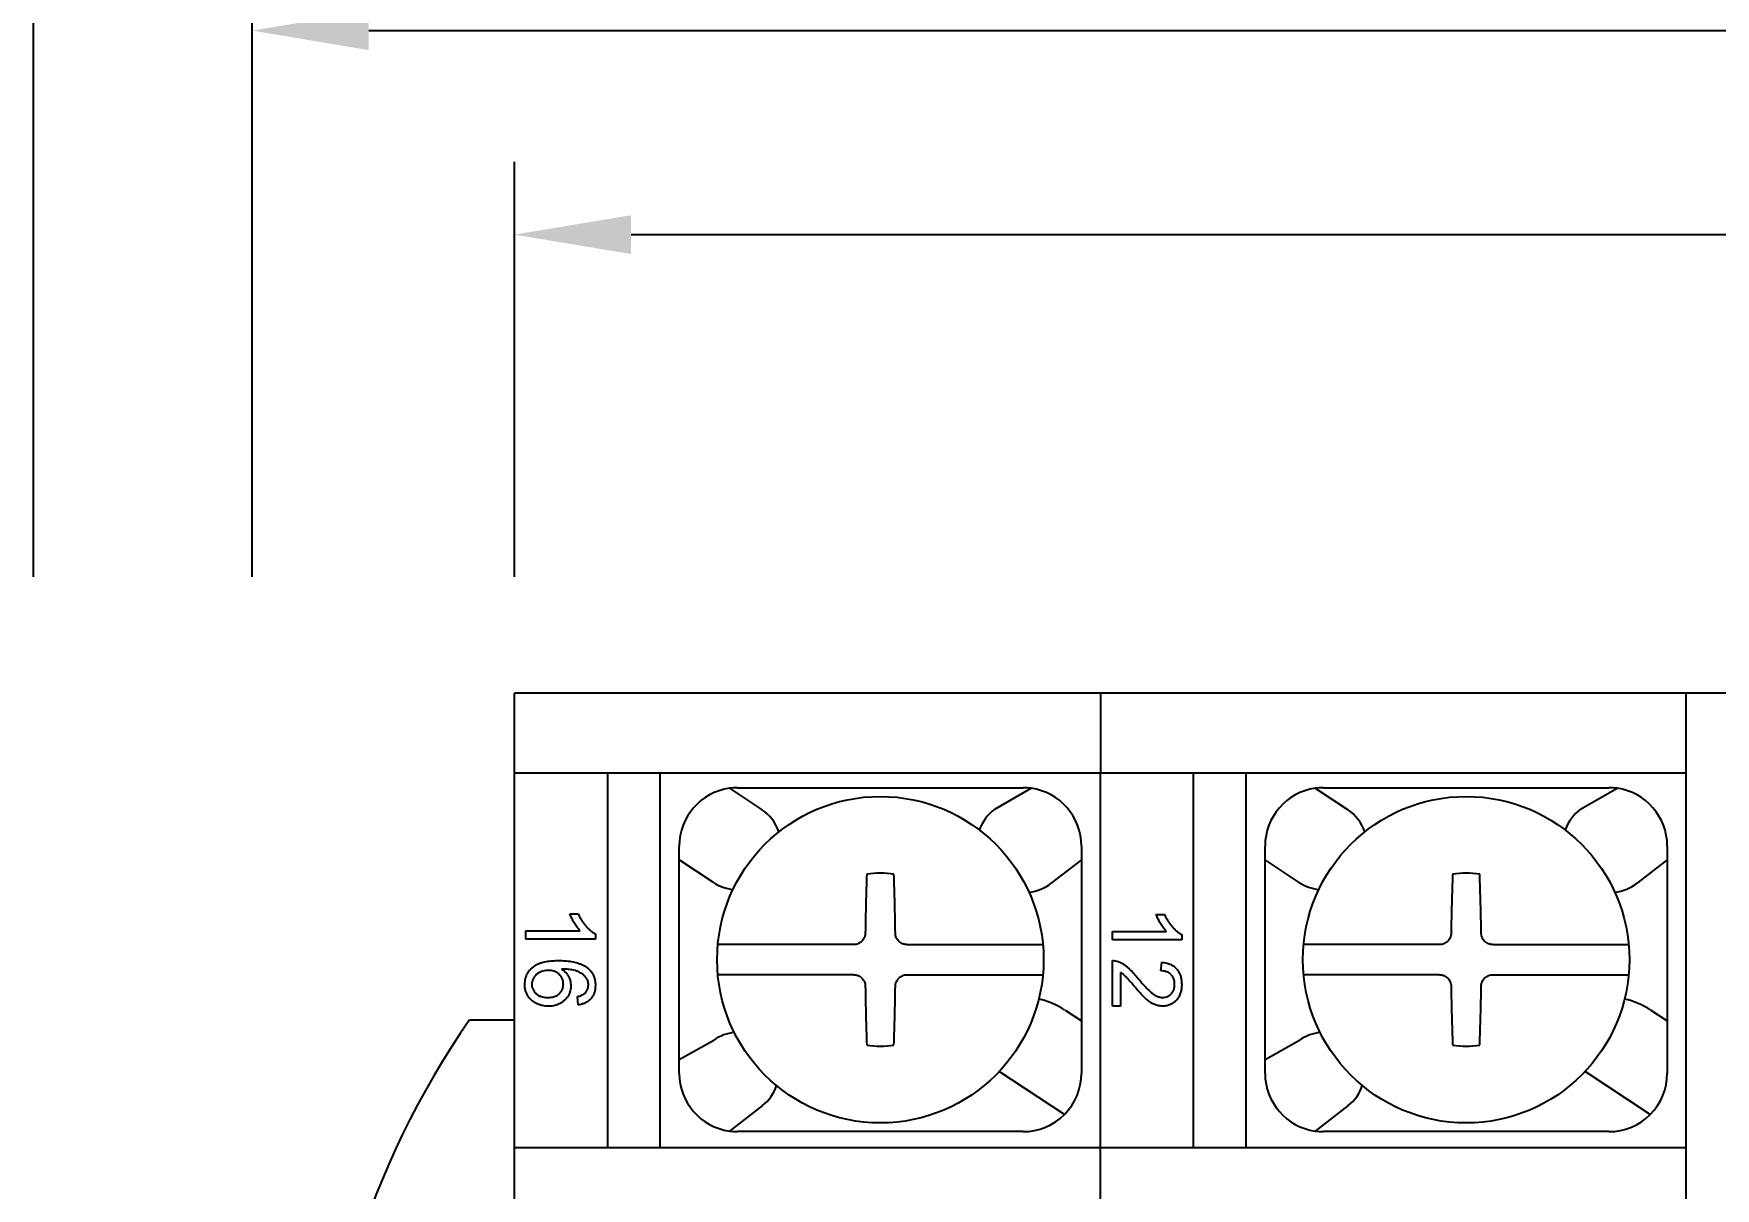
# Model space of a CAD drawing. Header units: millimetres. Extents: x 3108 to 3521, y -1583 to -1296.
# Drawn here: x 3199.65 to 3228.5, y -1408.67 to -1388.86 of the extents above; entities that cross this region are included whole.
import ezdxf

# ---------------------------------------------------------------- set-up
doc = ezdxf.new("R2010")
doc.units = ezdxf.units.MM
doc.styles.add('굴림', font='', dxfattribs={"width": 0.9})
doc.styles.get('굴림').set_extended_font_data('GulimChe')
doc.dimstyles.new('ISO-25', dxfattribs={"dimtxt": 1.7, "dimasz": 2, "dimexe": 1.25, "dimexo": 2, "dimtad": 1, "dimzin": 9, "dimdsep": 46, "dimtxsty": '굴림', "dimcen": 2.5, "dimclrd": 4, "dimclre": 4, "dimclrt": 4, "dimadec": 0, "dimazin": 0, "dimtfac": 1, "dimtmove": 0, "dimatfit": 3, "dimfxl": 1, "dimarcsym": 0})

# ---------------------------------------------------------------- blocks, each defined once
blk = doc.blocks.new('*D39')
at = {"color": 4, "lineweight": -2, "ltscale": 0.3, "transparency": 16777216}
for p, q in [((3207.905, -1398.173), (3207.905, -1391.054)), ((3278.905, -1398.173), (3278.905, -1391.054)), ((3209.905, -1392.304), (3276.905, -1392.304))]:
    blk.add_line(p, q, dxfattribs=at)
at = {"color": 4, "ltscale": 0.3, "transparency": 16777216}
for points in [[(3209.905, -1391.971), (3209.905, -1392.638), (3207.905, -1392.304)], [(3276.905, -1391.971), (3276.905, -1392.638), (3278.905, -1392.304)]]:
    blk.add_solid(points, dxfattribs=at)
at = {"layer": 'DEFPOINTS', "color": 0, "ltscale": 0.3, "transparency": 16777216}
for p in [(3278.905, -1392.304), (3207.905, -1400.173), (3278.905, -1400.173)]:
    blk.add_point(p, dxfattribs=at)
at = {"color": 4, "ltscale": 0.3, "transparency": 16777216, "insert": (3243.405, -1390.807), "char_height": 1.7, "attachment_point": 5, "style": '굴림'}
blk.add_mtext('71', dxfattribs=at)
blk = doc.blocks.new('*D40')
at = {"color": 4, "lineweight": -2, "ltscale": 0.3, "transparency": 16777216}
for p, q in [((3203.405, -1398.173), (3203.405, -1387.554)), ((3283.405, -1399.073), (3283.405, -1387.554)), ((3205.405, -1388.804), (3281.405, -1388.804))]:
    blk.add_line(p, q, dxfattribs=at)
at = {"color": 4, "ltscale": 0.3, "transparency": 16777216}
for points in [[(3205.405, -1388.471), (3205.405, -1389.138), (3203.405, -1388.804)], [(3281.405, -1388.471), (3281.405, -1389.138), (3283.405, -1388.804)]]:
    blk.add_solid(points, dxfattribs=at)
at = {"layer": 'DEFPOINTS', "color": 0, "ltscale": 0.3, "transparency": 16777216}
for p in [(3283.405, -1388.804), (3203.405, -1400.173), (3283.405, -1401.073)]:
    blk.add_point(p, dxfattribs=at)
at = {"color": 4, "ltscale": 0.3, "transparency": 16777216, "insert": (3243.405, -1387.111), "char_height": 1.7, "attachment_point": 5, "style": '굴림'}
blk.add_mtext('80{\\W1;(중판취부 Hole)}', dxfattribs=at)
blk = doc.blocks.new('*D41')
at = {"color": 4, "lineweight": -2, "ltscale": 0.3, "transparency": 16777216}
for p, q in [((3199.655, -1398.173), (3199.655, -1384.054)), ((3287.655, -1400.173), (3287.655, -1384.054)), ((3201.655, -1385.304), (3285.655, -1385.304))]:
    blk.add_line(p, q, dxfattribs=at)
at = {"color": 4, "ltscale": 0.3, "transparency": 16777216}
for points in [[(3201.655, -1384.971), (3201.655, -1385.638), (3199.655, -1385.304)], [(3285.655, -1384.971), (3285.655, -1385.638), (3287.655, -1385.304)]]:
    blk.add_solid(points, dxfattribs=at)
at = {"layer": 'DEFPOINTS', "color": 0, "ltscale": 0.3, "transparency": 16777216}
for p in [(3287.655, -1385.304), (3199.655, -1400.173), (3287.655, -1402.173)]:
    blk.add_point(p, dxfattribs=at)
at = {"color": 4, "ltscale": 0.3, "transparency": 16777216, "insert": (3243.655, -1383.81), "char_height": 1.7, "attachment_point": 5, "style": '굴림'}
blk.add_mtext('88', dxfattribs=at)

msp = doc.modelspace()

# ---------------------------------------------------------------- linework, layer by layer
for p, q in [((3207.905, -1401.54), (3207.905, -1400.173)), ((3285.655, -1400.173), (3207.905, -1400.173)), ((3217.955, -1400.173), (3217.955, -1401.539)), ((3228.005, -1432.173), (3228.005, -1400.173)), ((3207.905, -1401.536), (3228.005, -1401.536)), ((3209.505, -1407.97), (3209.505, -1401.536)), ((3210.405, -1407.97), (3210.405, -1401.536)), ((3219.555, -1407.953), (3219.555, -1401.536)), ((3220.455, -1407.97), (3220.455, -1401.536)), ((3207.905, -1401.559), (3207.905, -1401.54)), ((3207.905, -1407.947), (3207.905, -1401.559)), ((3211.592, -1401.802), (3212.143, -1402.167)), ((3211.73, -1401.793), (3216.63, -1401.793)), ((3216.142, -1402.16), (3216.768, -1401.802)), ((3217.955, -1407.946), (3217.955, -1401.559)), ((3221.642, -1401.802), (3222.193, -1402.167)), ((3221.78, -1401.793), (3226.68, -1401.793)), ((3226.192, -1402.16), (3226.818, -1401.802)), ((3210.73, -1403.031), (3210.73, -1402.793)), ((3217.63, -1402.793), (3217.63, -1403.031)), ((3220.78, -1403.031), (3220.78, -1402.793)), ((3227.68, -1402.793), (3227.68, -1403.031)), ((3211.316, -1403.418), (3210.73, -1403.031)), ((3210.73, -1406.455), (3210.73, -1403.031)), ((3217.63, -1403.031), (3217.117, -1403.426)), ((3217.63, -1403.031), (3217.63, -1405.794)), ((3221.366, -1403.418), (3220.78, -1403.031)), ((3220.78, -1406.455), (3220.78, -1403.031)), ((3227.68, -1403.031), (3227.167, -1403.426)), ((3227.68, -1403.031), (3227.68, -1405.794)), ((3208.853, -1403.956), (3208.994, -1403.956)), ((3218.912, -1403.968), (3219.052, -1403.968)), ((3208.101, -1404.247), (3209.028, -1404.247)), ((3208.101, -1404.393), (3208.101, -1404.247)), ((3209.291, -1404.393), (3208.101, -1404.393)), ((3209.291, -1404.299), (3209.291, -1404.393)), ((3218.16, -1404.259), (3219.087, -1404.259)), ((3218.16, -1404.405), (3218.16, -1404.259)), ((3219.35, -1404.405), (3218.16, -1404.405)), ((3219.35, -1404.311), (3219.35, -1404.405)), ((3218.16, -1405.542), (3218.16, -1404.758)), ((3218.3, -1404.961), (3218.3, -1405.542)), ((3218.992, -1404.935), (3219.007, -1404.786)), ((3208.996, -1405.52), (3208.985, -1405.375)), ((3218.3, -1405.542), (3218.16, -1405.542)), ((3207.135, -1405.773), (3207.905, -1405.773)), ((3217.348, -1405.607), (3217.63, -1405.794)), ((3217.63, -1405.794), (3217.63, -1406.693)), ((3227.398, -1405.607), (3227.68, -1405.794)), ((3227.68, -1405.794), (3227.68, -1406.693)), ((3210.73, -1406.455), (3211.323, -1406.123)), ((3220.78, -1406.455), (3221.373, -1406.123)), ((3210.73, -1406.693), (3210.73, -1406.455)), ((3217.338, -1407.399), (3216.22, -1406.66)), ((3220.78, -1406.693), (3220.78, -1406.455)), ((3227.388, -1407.399), (3226.27, -1406.66)), ((3212.157, -1407.247), (3211.592, -1407.683)), ((3222.207, -1407.247), (3221.642, -1407.683)), ((3216.63, -1407.693), (3211.73, -1407.693)), ((3226.68, -1407.693), (3221.78, -1407.693)), ((3207.905, -1407.954), (3207.905, -1407.947)), ((3207.905, -1407.965), (3207.905, -1407.954)), ((3207.905, -1409.16), (3207.905, -1407.965)), ((3228.005, -1407.97), (3207.905, -1407.97)), ((3217.955, -1407.954), (3217.955, -1407.946)), ((3217.955, -1407.966), (3217.955, -1407.954)), ((3217.955, -1409.159), (3217.955, -1407.966))]:
    msp.add_line(p, q)
at = {"ltscale": 0.3}
for p, q in [((3213.724, -1404.485), (3211.392, -1404.485)), ((3214.636, -1404.485), (3216.968, -1404.485)), ((3223.774, -1404.485), (3221.442, -1404.485)), ((3224.686, -1404.485), (3227.018, -1404.485)), ((3213.724, -1405.001), (3211.392, -1405.001)), ((3214.636, -1405.001), (3216.968, -1405.001)), ((3223.774, -1405.001), (3221.442, -1405.001)), ((3224.686, -1405.001), (3227.018, -1405.001))]:
    msp.add_line(p, q, dxfattribs=at)
for centre in [(3214.18, -1404.743), (3224.23, -1404.743)]:
    msp.add_circle(centre, 2.8)
for centre, radius, start, end in [((3211.73, -1402.793), 1, 97.9442, 180), ((3211.73, -1402.793), 1, 90, 97.9442), ((3216.63, -1402.793), 1, 82.0558, 90), ((3216.63, -1402.793), 1, 0, 82.0558), ((3221.78, -1402.793), 1, 97.9442, 180), ((3221.78, -1402.793), 1, 90, 97.9442), ((3226.68, -1402.793), 1, 82.0558, 90), ((3226.68, -1402.793), 1, 0, 82.0558), ((3211.73, -1402.793), 0.75, 18.9259, 56.5346), ((3216.63, -1402.793), 0.799, 127.6139, 159.8732), ((3221.78, -1402.793), 0.75, 18.9259, 56.5346), ((3226.68, -1402.793), 0.799, 127.6139, 159.8732), ((3214.18, -1404.743), 1.483, 80.9605, 99.0395), ((3224.23, -1404.743), 1.483, 80.9605, 99.0395), ((3211.73, -1402.793), 0.75, 236.5346, 264.0409), ((3216.63, -1402.793), 0.799, 277.163, 307.6139), ((3221.78, -1402.793), 0.75, 236.5346, 264.0409), ((3226.68, -1402.793), 0.799, 277.163, 307.6139), ((3216.63, -1406.693), 1.301, 56.5346, 78.1574), ((3226.68, -1406.693), 1.301, 56.5346, 78.1574), ((3219.234, -1414.173), 14.73, 145.2303, 214.7697), ((3211.73, -1406.693), 0.7, 94.4638, 125.5396), ((3221.78, -1406.693), 0.7, 94.4638, 125.5396), ((3214.18, -1404.743), 1.483, 260.9605, 279.0395), ((3224.23, -1404.743), 1.483, 260.9605, 279.0395), ((3211.73, -1406.693), 1, 180, 262.0558), ((3216.63, -1406.693), 1, 315.0814, 0), ((3221.78, -1406.693), 1, 180, 262.0558), ((3226.68, -1406.693), 1, 315.0814, 0), ((3211.73, -1406.693), 0.7, 307.6139, 342.568), ((3221.78, -1406.693), 0.7, 307.6139, 342.568), ((3216.63, -1406.693), 1, 270, 315.0814), ((3226.68, -1406.693), 1, 270, 315.0814), ((3211.73, -1406.693), 1, 262.0558, 270), ((3221.78, -1406.693), 1, 262.0558, 270)]:
    msp.add_arc(centre, radius, start, end)
for centre, major_axis, start_param, end_param in [((3214.352, -1404.744), (0.039, 4.997), 1.273815, 1.479878), ((3214.008, -1404.744), (0.039, -4.997), 1.661715, 1.867778), ((3224.402, -1404.744), (0.039, 4.997), 1.273815, 1.479878), ((3224.058, -1404.744), (0.039, -4.997), 1.661715, 1.867778), ((3214.352, -1404.741), (-0.039, 4.997), 1.661715, 1.867778), ((3214.008, -1404.741), (-0.039, -4.997), 1.273815, 1.479878), ((3224.402, -1404.741), (-0.039, 4.997), 1.661715, 1.867778), ((3224.058, -1404.741), (-0.039, -4.997), 1.273815, 1.479878)]:
    msp.add_ellipse(centre, major_axis=major_axis, ratio=0.087156, start_param=start_param, end_param=end_param)
for points, knots in [([(3209.028, -1404.247), (3209.009, -1404.226), (3208.991, -1404.204), (3208.958, -1404.158), (3208.943, -1404.134), (3208.914, -1404.085), (3208.9, -1404.06), (3208.875, -1404.009), (3208.863, -1403.983), (3208.853, -1403.956)], [0, 0, 0, 0, 0.25, 0.25, 0.5, 0.5, 0.75, 0.75, 1, 1, 1, 1]), ([(3208.994, -1403.956), (3209.01, -1403.991), (3209.028, -1404.025), (3209.059, -1404.074), (3209.07, -1404.09), (3209.092, -1404.121), (3209.104, -1404.136), (3209.129, -1404.166), (3209.142, -1404.18), (3209.168, -1404.208), (3209.182, -1404.221), (3209.211, -1404.246), (3209.241, -1404.27), (3209.274, -1404.29), (3209.291, -1404.299)], [0, 0, 0, 0, 0.25, 0.25, 0.375, 0.375, 0.5, 0.5, 0.625, 0.625, 0.75, 0.75, 0.875, 1, 1, 1, 1]), ([(3219.087, -1404.259), (3219.067, -1404.238), (3219.05, -1404.216), (3219.017, -1404.17), (3219.001, -1404.146), (3218.972, -1404.097), (3218.959, -1404.072), (3218.933, -1404.021), (3218.922, -1403.995), (3218.912, -1403.968)], [0, 0, 0, 0, 0.25, 0.25, 0.5, 0.5, 0.75, 0.75, 1, 1, 1, 1]), ([(3219.052, -1403.968), (3219.069, -1404.003), (3219.087, -1404.037), (3219.118, -1404.086), (3219.128, -1404.102), (3219.151, -1404.133), (3219.163, -1404.148), (3219.187, -1404.178), (3219.2, -1404.192), (3219.227, -1404.22), (3219.241, -1404.233), (3219.27, -1404.258), (3219.3, -1404.282), (3219.332, -1404.302), (3219.35, -1404.311)], [0, 0, 0, 0, 0.25, 0.25, 0.375, 0.375, 0.5, 0.5, 0.625, 0.625, 0.75, 0.75, 0.875, 1, 1, 1, 1]), ([(3213.922, -1404.287), (3213.921, -1404.3), (3213.92, -1404.313), (3213.916, -1404.331), (3213.914, -1404.338), (3213.911, -1404.35), (3213.908, -1404.356), (3213.901, -1404.374), (3213.895, -1404.385), (3213.88, -1404.406), (3213.872, -1404.417), (3213.854, -1404.435), (3213.844, -1404.443), (3213.828, -1404.454), (3213.822, -1404.457), (3213.811, -1404.463), (3213.805, -1404.466), (3213.788, -1404.474), (3213.775, -1404.477), (3213.75, -1404.483), (3213.737, -1404.484), (3213.724, -1404.485)], [0, 0, 0, 0, 0.125, 0.125, 0.1875, 0.1875, 0.25, 0.25, 0.375, 0.375, 0.5, 0.5, 0.625, 0.625, 0.6875, 0.6875, 0.75, 0.75, 0.875, 0.875, 1, 1, 1, 1]), ([(3214.636, -1404.485), (3214.623, -1404.484), (3214.61, -1404.483), (3214.591, -1404.479), (3214.585, -1404.477), (3214.573, -1404.473), (3214.567, -1404.471), (3214.549, -1404.464), (3214.537, -1404.458), (3214.516, -1404.443), (3214.506, -1404.435), (3214.488, -1404.417), (3214.48, -1404.407), (3214.469, -1404.391), (3214.465, -1404.385), (3214.459, -1404.374), (3214.456, -1404.368), (3214.449, -1404.35), (3214.445, -1404.338), (3214.44, -1404.313), (3214.438, -1404.3), (3214.438, -1404.287)], [0, 0, 0, 0, 0.125, 0.125, 0.1875, 0.1875, 0.25, 0.25, 0.375, 0.375, 0.5, 0.5, 0.625, 0.625, 0.6875, 0.6875, 0.75, 0.75, 0.875, 0.875, 1, 1, 1, 1]), ([(3223.972, -1404.287), (3223.971, -1404.3), (3223.97, -1404.313), (3223.966, -1404.331), (3223.964, -1404.338), (3223.961, -1404.35), (3223.958, -1404.356), (3223.951, -1404.374), (3223.945, -1404.385), (3223.93, -1404.406), (3223.922, -1404.417), (3223.904, -1404.435), (3223.894, -1404.443), (3223.878, -1404.454), (3223.872, -1404.457), (3223.861, -1404.463), (3223.855, -1404.466), (3223.838, -1404.474), (3223.825, -1404.477), (3223.8, -1404.483), (3223.787, -1404.484), (3223.774, -1404.485)], [0, 0, 0, 0, 0.125, 0.125, 0.1875, 0.1875, 0.25, 0.25, 0.375, 0.375, 0.5, 0.5, 0.625, 0.625, 0.6875, 0.6875, 0.75, 0.75, 0.875, 0.875, 1, 1, 1, 1]), ([(3224.686, -1404.485), (3224.673, -1404.484), (3224.66, -1404.483), (3224.641, -1404.479), (3224.635, -1404.477), (3224.623, -1404.473), (3224.617, -1404.471), (3224.599, -1404.464), (3224.587, -1404.458), (3224.566, -1404.443), (3224.556, -1404.435), (3224.538, -1404.417), (3224.53, -1404.407), (3224.519, -1404.391), (3224.515, -1404.385), (3224.509, -1404.374), (3224.506, -1404.368), (3224.499, -1404.35), (3224.495, -1404.338), (3224.49, -1404.313), (3224.488, -1404.3), (3224.488, -1404.287)], [0, 0, 0, 0, 0.125, 0.125, 0.1875, 0.1875, 0.25, 0.25, 0.375, 0.375, 0.5, 0.5, 0.625, 0.625, 0.6875, 0.6875, 0.75, 0.75, 0.875, 0.875, 1, 1, 1, 1]), ([(3208.713, -1404.903), (3208.743, -1404.923), (3208.77, -1404.947), (3208.799, -1404.982), (3208.805, -1404.989), (3208.815, -1405.004), (3208.82, -1405.011), (3208.833, -1405.035), (3208.841, -1405.051), (3208.851, -1405.076), (3208.854, -1405.085), (3208.859, -1405.102), (3208.861, -1405.111), (3208.866, -1405.137), (3208.869, -1405.155), (3208.871, -1405.191), (3208.87, -1405.209), (3208.867, -1405.245), (3208.864, -1405.263), (3208.857, -1405.289), (3208.854, -1405.298), (3208.848, -1405.315), (3208.845, -1405.323), (3208.833, -1405.348), (3208.825, -1405.363), (3208.809, -1405.386), (3208.804, -1405.393), (3208.793, -1405.407), (3208.787, -1405.414), (3208.768, -1405.434), (3208.755, -1405.446), (3208.734, -1405.463), (3208.727, -1405.469), (3208.712, -1405.479), (3208.705, -1405.484), (3208.681, -1405.498), (3208.665, -1405.506), (3208.632, -1405.519), (3208.615, -1405.524), (3208.579, -1405.533), (3208.562, -1405.536), (3208.526, -1405.54), (3208.508, -1405.541), (3208.472, -1405.541), (3208.454, -1405.541), (3208.418, -1405.537), (3208.4, -1405.534), (3208.365, -1405.526), (3208.331, -1405.517), (3208.298, -1405.503), (3208.265, -1405.487), (3208.25, -1405.478), (3208.22, -1405.458), (3208.206, -1405.447), (3208.186, -1405.428), (3208.179, -1405.422), (3208.167, -1405.409), (3208.161, -1405.402), (3208.144, -1405.381), (3208.134, -1405.366), (3208.121, -1405.342), (3208.117, -1405.334), (3208.11, -1405.318), (3208.106, -1405.309), (3208.097, -1405.284), (3208.09, -1405.258), (3208.085, -1405.231), (3208.083, -1405.213), (3208.082, -1405.204), (3208.081, -1405.177), (3208.081, -1405.159), (3208.083, -1405.123), (3208.085, -1405.105), (3208.095, -1405.052), (3208.107, -1405.018), (3208.128, -1404.978), (3208.133, -1404.97), (3208.142, -1404.955), (3208.157, -1404.932), (3208.175, -1404.912), (3208.2, -1404.886), (3208.214, -1404.874), (3208.242, -1404.852), (3208.257, -1404.842), (3208.288, -1404.825), (3208.305, -1404.817), (3208.338, -1404.804), (3208.355, -1404.798), (3208.407, -1404.783), (3208.442, -1404.776), (3208.495, -1404.768), (3208.513, -1404.766), (3208.548, -1404.762), (3208.566, -1404.761), (3208.62, -1404.759), (3208.655, -1404.758), (3208.727, -1404.76), (3208.798, -1404.763), (3208.869, -1404.773), (3208.94, -1404.786), (3208.974, -1404.795), (3209.025, -1404.813), (3209.042, -1404.819), (3209.075, -1404.834), (3209.091, -1404.842), (3209.137, -1404.87), (3209.165, -1404.891), (3209.196, -1404.924), (3209.203, -1404.931), (3209.214, -1404.945), (3209.22, -1404.952), (3209.235, -1404.973), (3209.244, -1404.989), (3209.256, -1405.013), (3209.26, -1405.021), (3209.267, -1405.038), (3209.276, -1405.064), (3209.282, -1405.09), (3209.288, -1405.125), (3209.29, -1405.143), (3209.292, -1405.179), (3209.291, -1405.197), (3209.29, -1405.224), (3209.289, -1405.233), (3209.286, -1405.251), (3209.285, -1405.26), (3209.279, -1405.287), (3209.275, -1405.304), (3209.265, -1405.329), (3209.261, -1405.337), (3209.254, -1405.353), (3209.249, -1405.362), (3209.235, -1405.385), (3209.225, -1405.399), (3209.213, -1405.413)], [0, 0, 0, 0, 0.03125, 0.03125, 0.039062, 0.039062, 0.046875, 0.046875, 0.0625, 0.0625, 0.070312, 0.070312, 0.078125, 0.078125, 0.09375, 0.09375, 0.109375, 0.109375, 0.125, 0.125, 0.132812, 0.132812, 0.140625, 0.140625, 0.15625, 0.15625, 0.164062, 0.164062, 0.171875, 0.171875, 0.1875, 0.1875, 0.195312, 0.195312, 0.203125, 0.203125, 0.21875, 0.21875, 0.234375, 0.234375, 0.25, 0.25, 0.265625, 0.265625, 0.28125, 0.28125, 0.296875, 0.296875, 0.3125, 0.328125, 0.328125, 0.34375, 0.34375, 0.359375, 0.359375, 0.367187, 0.367187, 0.375, 0.375, 0.390625, 0.390625, 0.398437, 0.398437, 0.40625, 0.40625, 0.421875, 0.429687, 0.429687, 0.4375, 0.4375, 0.453125, 0.453125, 0.46875, 0.46875, 0.5, 0.5, 0.507812, 0.507812, 0.515625, 0.53125, 0.53125, 0.546875, 0.546875, 0.5625, 0.5625, 0.578125, 0.578125, 0.59375, 0.59375, 0.625, 0.625, 0.640625, 0.640625, 0.65625, 0.65625, 0.6875, 0.6875, 0.71875, 0.75, 0.75, 0.78125, 0.78125, 0.796875, 0.796875, 0.8125, 0.8125, 0.84375, 0.84375, 0.851562, 0.851562, 0.859375, 0.859375, 0.875, 0.875, 0.882812, 0.882812, 0.890625, 0.90625, 0.90625, 0.921875, 0.921875, 0.9375, 0.9375, 0.945312, 0.945312, 0.953125, 0.953125, 0.96875, 0.96875, 0.976562, 0.976562, 0.984375, 0.984375, 1, 1, 1, 1]), ([(3208.671, -1404.995), (3208.659, -1404.983), (3208.646, -1404.973), (3208.625, -1404.96), (3208.617, -1404.956), (3208.602, -1404.948), (3208.594, -1404.945), (3208.571, -1404.937), (3208.555, -1404.933), (3208.53, -1404.929), (3208.522, -1404.928), (3208.505, -1404.926), (3208.497, -1404.926), (3208.472, -1404.926), (3208.456, -1404.927), (3208.423, -1404.931), (3208.406, -1404.935), (3208.374, -1404.944), (3208.359, -1404.95), (3208.336, -1404.96), (3208.329, -1404.964), (3208.314, -1404.972), (3208.307, -1404.977), (3208.287, -1404.991), (3208.274, -1405.002), (3208.257, -1405.02), (3208.252, -1405.026), (3208.242, -1405.04), (3208.237, -1405.047), (3208.229, -1405.061), (3208.225, -1405.068), (3208.218, -1405.084), (3208.215, -1405.091), (3208.207, -1405.115), (3208.203, -1405.131), (3208.201, -1405.156), (3208.201, -1405.165), (3208.201, -1405.181), (3208.202, -1405.19), (3208.205, -1405.214), (3208.21, -1405.23), (3208.223, -1405.261), (3208.231, -1405.276), (3208.246, -1405.296), (3208.251, -1405.302), (3208.263, -1405.315), (3208.269, -1405.32), (3208.275, -1405.326)], [0, 0, 0, 0, 0.0625, 0.0625, 0.09375, 0.09375, 0.125, 0.125, 0.1875, 0.1875, 0.21875, 0.21875, 0.25, 0.25, 0.3125, 0.3125, 0.375, 0.375, 0.4375, 0.4375, 0.46875, 0.46875, 0.5, 0.5, 0.5625, 0.5625, 0.59375, 0.59375, 0.625, 0.625, 0.65625, 0.65625, 0.6875, 0.6875, 0.75, 0.75, 0.78125, 0.78125, 0.8125, 0.8125, 0.875, 0.875, 0.9375, 0.9375, 0.96875, 0.96875, 1, 1, 1, 1]), ([(3208.275, -1405.326), (3208.288, -1405.337), (3208.301, -1405.347), (3208.323, -1405.359), (3208.33, -1405.363), (3208.345, -1405.37), (3208.353, -1405.373), (3208.377, -1405.381), (3208.393, -1405.385), (3208.426, -1405.39), (3208.442, -1405.391), (3208.476, -1405.393), (3208.492, -1405.393), (3208.525, -1405.39), (3208.542, -1405.388), (3208.575, -1405.38), (3208.591, -1405.375), (3208.613, -1405.366), (3208.621, -1405.362), (3208.636, -1405.354), (3208.643, -1405.349), (3208.663, -1405.335), (3208.675, -1405.324), (3208.692, -1405.305), (3208.697, -1405.298), (3208.707, -1405.285), (3208.711, -1405.278), (3208.719, -1405.263), (3208.723, -1405.256), (3208.729, -1405.24), (3208.732, -1405.232), (3208.738, -1405.208), (3208.74, -1405.192), (3208.742, -1405.167), (3208.742, -1405.158), (3208.741, -1405.142), (3208.74, -1405.133), (3208.738, -1405.117), (3208.736, -1405.109), (3208.732, -1405.093), (3208.729, -1405.085), (3208.72, -1405.061), (3208.712, -1405.047), (3208.694, -1405.019), (3208.683, -1405.006), (3208.671, -1404.995)], [0, 0, 0, 0, 0.0625, 0.0625, 0.09375, 0.09375, 0.125, 0.125, 0.1875, 0.1875, 0.25, 0.25, 0.3125, 0.3125, 0.375, 0.375, 0.4375, 0.4375, 0.46875, 0.46875, 0.5, 0.5, 0.5625, 0.5625, 0.59375, 0.59375, 0.625, 0.625, 0.65625, 0.65625, 0.6875, 0.6875, 0.75, 0.75, 0.78125, 0.78125, 0.8125, 0.8125, 0.84375, 0.84375, 0.875, 0.875, 0.9375, 0.9375, 1, 1, 1, 1]), ([(3209.109, -1405.321), (3209.121, -1405.31), (3209.131, -1405.298), (3209.144, -1405.278), (3209.148, -1405.271), (3209.155, -1405.257), (3209.158, -1405.249), (3209.163, -1405.235), (3209.165, -1405.227), (3209.169, -1405.211), (3209.17, -1405.204), (3209.171, -1405.188), (3209.172, -1405.172), (3209.171, -1405.156), (3209.169, -1405.14), (3209.168, -1405.132), (3209.164, -1405.117), (3209.16, -1405.102), (3209.153, -1405.088), (3209.146, -1405.074), (3209.142, -1405.067), (3209.133, -1405.054), (3209.128, -1405.047), (3209.118, -1405.035), (3209.113, -1405.029), (3209.097, -1405.012), (3209.085, -1405.002), (3209.059, -1404.983), (3209.046, -1404.974), (3209.019, -1404.959), (3209.005, -1404.952), (3208.983, -1404.943), (3208.975, -1404.94), (3208.961, -1404.935), (3208.953, -1404.933), (3208.93, -1404.926), (3208.915, -1404.923), (3208.869, -1404.914), (3208.838, -1404.91), (3208.775, -1404.905), (3208.744, -1404.904), (3208.713, -1404.903)], [0, 0, 0, 0, 0.0625, 0.0625, 0.09375, 0.09375, 0.125, 0.125, 0.15625, 0.15625, 0.1875, 0.1875, 0.21875, 0.25, 0.25, 0.28125, 0.28125, 0.3125, 0.34375, 0.34375, 0.375, 0.375, 0.40625, 0.40625, 0.4375, 0.4375, 0.5, 0.5, 0.5625, 0.5625, 0.625, 0.625, 0.65625, 0.65625, 0.6875, 0.6875, 0.75, 0.75, 0.875, 0.875, 1, 1, 1, 1]), ([(3213.724, -1405.001), (3213.737, -1405.001), (3213.75, -1405.002), (3213.769, -1405.006), (3213.775, -1405.008), (3213.787, -1405.012), (3213.793, -1405.014), (3213.811, -1405.022), (3213.822, -1405.028), (3213.844, -1405.042), (3213.854, -1405.05), (3213.872, -1405.069), (3213.88, -1405.079), (3213.891, -1405.095), (3213.894, -1405.1), (3213.9, -1405.112), (3213.903, -1405.117), (3213.911, -1405.135), (3213.915, -1405.147), (3213.92, -1405.173), (3213.921, -1405.185), (3213.922, -1405.198)], [0, 0, 0, 0, 0.125, 0.125, 0.1875, 0.1875, 0.25, 0.25, 0.375, 0.375, 0.5, 0.5, 0.625, 0.625, 0.6875, 0.6875, 0.75, 0.75, 0.875, 0.875, 1, 1, 1, 1]), ([(3214.438, -1405.198), (3214.438, -1405.185), (3214.44, -1405.173), (3214.444, -1405.154), (3214.445, -1405.148), (3214.449, -1405.135), (3214.451, -1405.129), (3214.459, -1405.111), (3214.465, -1405.1), (3214.479, -1405.079), (3214.488, -1405.069), (3214.506, -1405.051), (3214.516, -1405.042), (3214.532, -1405.032), (3214.537, -1405.028), (3214.549, -1405.022), (3214.555, -1405.019), (3214.572, -1405.012), (3214.584, -1405.008), (3214.61, -1405.002), (3214.623, -1405.001), (3214.636, -1405.001)], [0, 0, 0, 0, 0.125, 0.125, 0.1875, 0.1875, 0.25, 0.25, 0.375, 0.375, 0.5, 0.5, 0.625, 0.625, 0.6875, 0.6875, 0.75, 0.75, 0.875, 0.875, 1, 1, 1, 1]), ([(3218.16, -1404.758), (3218.177, -1404.758), (3218.194, -1404.759), (3218.228, -1404.765), (3218.245, -1404.769), (3218.261, -1404.775)], [0, 0, 0, 0, 0.5, 0.5, 1, 1, 1, 1]), ([(3218.261, -1404.775), (3218.295, -1404.788), (3218.326, -1404.805), (3218.371, -1404.834), (3218.386, -1404.845), (3218.414, -1404.867), (3218.428, -1404.879), (3218.468, -1404.915), (3218.492, -1404.941), (3218.541, -1404.994), (3218.564, -1405.021), (3218.598, -1405.062), (3218.61, -1405.076), (3218.633, -1405.103), (3218.644, -1405.117), (3218.679, -1405.157), (3218.703, -1405.184), (3218.752, -1405.236), (3218.777, -1405.261), (3218.817, -1405.297), (3218.83, -1405.309), (3218.851, -1405.325), (3218.859, -1405.33), (3218.874, -1405.34), (3218.881, -1405.345), (3218.904, -1405.358), (3218.92, -1405.367), (3218.953, -1405.38), (3218.971, -1405.385), (3218.997, -1405.389), (3219.006, -1405.39), (3219.024, -1405.391), (3219.033, -1405.391), (3219.06, -1405.389), (3219.077, -1405.385), (3219.102, -1405.376), (3219.111, -1405.373), (3219.126, -1405.364), (3219.134, -1405.359), (3219.148, -1405.349), (3219.155, -1405.343), (3219.168, -1405.331), (3219.175, -1405.324), (3219.186, -1405.311), (3219.191, -1405.303), (3219.201, -1405.288), (3219.205, -1405.28), (3219.216, -1405.256), (3219.221, -1405.239), (3219.226, -1405.212), (3219.228, -1405.203), (3219.229, -1405.185), (3219.229, -1405.176), (3219.229, -1405.15), (3219.228, -1405.132), (3219.222, -1405.097), (3219.217, -1405.079), (3219.206, -1405.055), (3219.202, -1405.047), (3219.193, -1405.031), (3219.188, -1405.024), (3219.177, -1405.01), (3219.171, -1405.003), (3219.158, -1404.991), (3219.151, -1404.985), (3219.129, -1404.969), (3219.114, -1404.961), (3219.088, -1404.951), (3219.08, -1404.948), (3219.063, -1404.943), (3219.054, -1404.941), (3219.028, -1404.937), (3219.01, -1404.936), (3218.992, -1404.935)], [0, 0, 0, 0, 0.0625, 0.0625, 0.09375, 0.09375, 0.125, 0.125, 0.1875, 0.1875, 0.25, 0.25, 0.28125, 0.28125, 0.3125, 0.3125, 0.375, 0.375, 0.4375, 0.4375, 0.46875, 0.46875, 0.484375, 0.484375, 0.5, 0.5, 0.53125, 0.53125, 0.5625, 0.5625, 0.578125, 0.578125, 0.59375, 0.59375, 0.625, 0.625, 0.640625, 0.640625, 0.65625, 0.65625, 0.671875, 0.671875, 0.6875, 0.6875, 0.703125, 0.703125, 0.71875, 0.71875, 0.75, 0.75, 0.765625, 0.765625, 0.78125, 0.78125, 0.8125, 0.8125, 0.84375, 0.84375, 0.859375, 0.859375, 0.875, 0.875, 0.890625, 0.890625, 0.90625, 0.90625, 0.9375, 0.9375, 0.953125, 0.953125, 0.96875, 0.96875, 1, 1, 1, 1]), ([(3219.007, -1404.786), (3219.05, -1404.79), (3219.093, -1404.798), (3219.144, -1404.818), (3219.154, -1404.822), (3219.173, -1404.832), (3219.192, -1404.842), (3219.21, -1404.854), (3219.227, -1404.868), (3219.236, -1404.875), (3219.26, -1404.897), (3219.273, -1404.914), (3219.292, -1404.941), (3219.297, -1404.95), (3219.308, -1404.969), (3219.313, -1404.979), (3219.325, -1405.009), (3219.332, -1405.03), (3219.339, -1405.062), (3219.342, -1405.073), (3219.345, -1405.094), (3219.346, -1405.105), (3219.349, -1405.137), (3219.35, -1405.159), (3219.349, -1405.202), (3219.348, -1405.223), (3219.342, -1405.267), (3219.337, -1405.288), (3219.328, -1405.319), (3219.324, -1405.329), (3219.316, -1405.349), (3219.311, -1405.359), (3219.296, -1405.389), (3219.284, -1405.407), (3219.264, -1405.432), (3219.257, -1405.44), (3219.241, -1405.455), (3219.233, -1405.462), (3219.208, -1405.483), (3219.19, -1405.495), (3219.161, -1405.51), (3219.151, -1405.515), (3219.131, -1405.523), (3219.12, -1405.526), (3219.089, -1405.535), (3219.068, -1405.538), (3219.035, -1405.54), (3219.024, -1405.54), (3219.002, -1405.54), (3218.981, -1405.538), (3218.959, -1405.535), (3218.938, -1405.53), (3218.927, -1405.528), (3218.896, -1405.518), (3218.876, -1405.51), (3218.837, -1405.49), (3218.819, -1405.478), (3218.783, -1405.454), (3218.766, -1405.44), (3218.733, -1405.412), (3218.718, -1405.398), (3218.687, -1405.367), (3218.672, -1405.352), (3218.627, -1405.305), (3218.599, -1405.273), (3218.542, -1405.207), (3218.514, -1405.174), (3218.472, -1405.125), (3218.458, -1405.108), (3218.429, -1405.076), (3218.415, -1405.06), (3218.393, -1405.036), (3218.385, -1405.028), (3218.369, -1405.014), (3218.361, -1405.006), (3218.336, -1404.985), (3218.319, -1404.972), (3218.3, -1404.961)], [0, 0, 0, 0, 0.0625, 0.0625, 0.078125, 0.078125, 0.09375, 0.109375, 0.109375, 0.125, 0.125, 0.15625, 0.15625, 0.171875, 0.171875, 0.1875, 0.1875, 0.21875, 0.21875, 0.234375, 0.234375, 0.25, 0.25, 0.28125, 0.28125, 0.3125, 0.3125, 0.34375, 0.34375, 0.359375, 0.359375, 0.375, 0.375, 0.40625, 0.40625, 0.421875, 0.421875, 0.4375, 0.4375, 0.46875, 0.46875, 0.484375, 0.484375, 0.5, 0.5, 0.53125, 0.53125, 0.546875, 0.546875, 0.5625, 0.578125, 0.578125, 0.59375, 0.59375, 0.625, 0.625, 0.65625, 0.65625, 0.6875, 0.6875, 0.71875, 0.71875, 0.75, 0.75, 0.8125, 0.8125, 0.875, 0.875, 0.90625, 0.90625, 0.9375, 0.9375, 0.953125, 0.953125, 0.96875, 0.96875, 1, 1, 1, 1]), ([(3223.774, -1405.001), (3223.787, -1405.001), (3223.8, -1405.002), (3223.819, -1405.006), (3223.825, -1405.008), (3223.837, -1405.012), (3223.843, -1405.014), (3223.861, -1405.022), (3223.872, -1405.028), (3223.894, -1405.042), (3223.904, -1405.05), (3223.922, -1405.069), (3223.93, -1405.079), (3223.941, -1405.095), (3223.944, -1405.1), (3223.95, -1405.112), (3223.953, -1405.117), (3223.961, -1405.135), (3223.965, -1405.147), (3223.97, -1405.173), (3223.971, -1405.185), (3223.972, -1405.198)], [0, 0, 0, 0, 0.125, 0.125, 0.1875, 0.1875, 0.25, 0.25, 0.375, 0.375, 0.5, 0.5, 0.625, 0.625, 0.6875, 0.6875, 0.75, 0.75, 0.875, 0.875, 1, 1, 1, 1]), ([(3224.488, -1405.198), (3224.488, -1405.185), (3224.49, -1405.173), (3224.494, -1405.154), (3224.495, -1405.148), (3224.499, -1405.135), (3224.501, -1405.129), (3224.509, -1405.111), (3224.515, -1405.1), (3224.529, -1405.079), (3224.538, -1405.069), (3224.556, -1405.051), (3224.566, -1405.042), (3224.582, -1405.032), (3224.587, -1405.028), (3224.599, -1405.022), (3224.605, -1405.019), (3224.622, -1405.012), (3224.634, -1405.008), (3224.66, -1405.002), (3224.673, -1405.001), (3224.686, -1405.001)], [0, 0, 0, 0, 0.125, 0.125, 0.1875, 0.1875, 0.25, 0.25, 0.375, 0.375, 0.5, 0.5, 0.625, 0.625, 0.6875, 0.6875, 0.75, 0.75, 0.875, 0.875, 1, 1, 1, 1]), ([(3208.985, -1405.375), (3209.007, -1405.37), (3209.029, -1405.364), (3209.061, -1405.351), (3209.072, -1405.346), (3209.091, -1405.335), (3209.101, -1405.328), (3209.109, -1405.321)], [0, 0, 0, 0, 0.5, 0.5, 0.75, 0.75, 1, 1, 1, 1]), ([(3209.213, -1405.413), (3209.199, -1405.429), (3209.184, -1405.443), (3209.159, -1405.461), (3209.151, -1405.467), (3209.133, -1405.478), (3209.115, -1405.487), (3209.096, -1405.495), (3209.077, -1405.502), (3209.067, -1405.505), (3209.037, -1405.514), (3209.017, -1405.517), (3208.996, -1405.52)], [0, 0, 0, 0, 0.25, 0.25, 0.375, 0.375, 0.5, 0.625, 0.625, 0.75, 0.75, 1, 1, 1, 1])]:
    msp.add_open_spline(points, degree=3, knots=knots)

# ---------------------------------------------------------------- dimensions: what is measured, and where the dimension line sits
for base, p1, p2, picture, middle in [((3287.655, -1385.304), (3199.655, -1400.173), (3287.655, -1402.173), '*D41', (3243.655, -1383.81)), ((3278.905, -1392.304), (3207.905, -1400.173), (3278.905, -1400.173), '*D39', (3243.405, -1390.807))]:
    dim = msp.add_linear_dim(base=base, p1=p1, p2=p2, dimstyle='ISO-25', override={"dimasz": 2}, dxfattribs=at)
    dim.commit()
    dim.dimension.update_dxf_attribs({"geometry": picture, "text_midpoint": middle})
dim = msp.add_linear_dim(base=(3283.405, -1388.804), p1=(3203.405, -1400.173), p2=(3283.405, -1401.073), text='<>{\\W1;(중판취부 Hole)}', dimstyle='ISO-25', override={"dimasz": 2}, dxfattribs=at)
dim.commit()
dim.dimension.update_dxf_attribs({"geometry": '*D40', "text_midpoint": (3243.405, -1387.111)})

doc.saveas('drawing.dxf')
